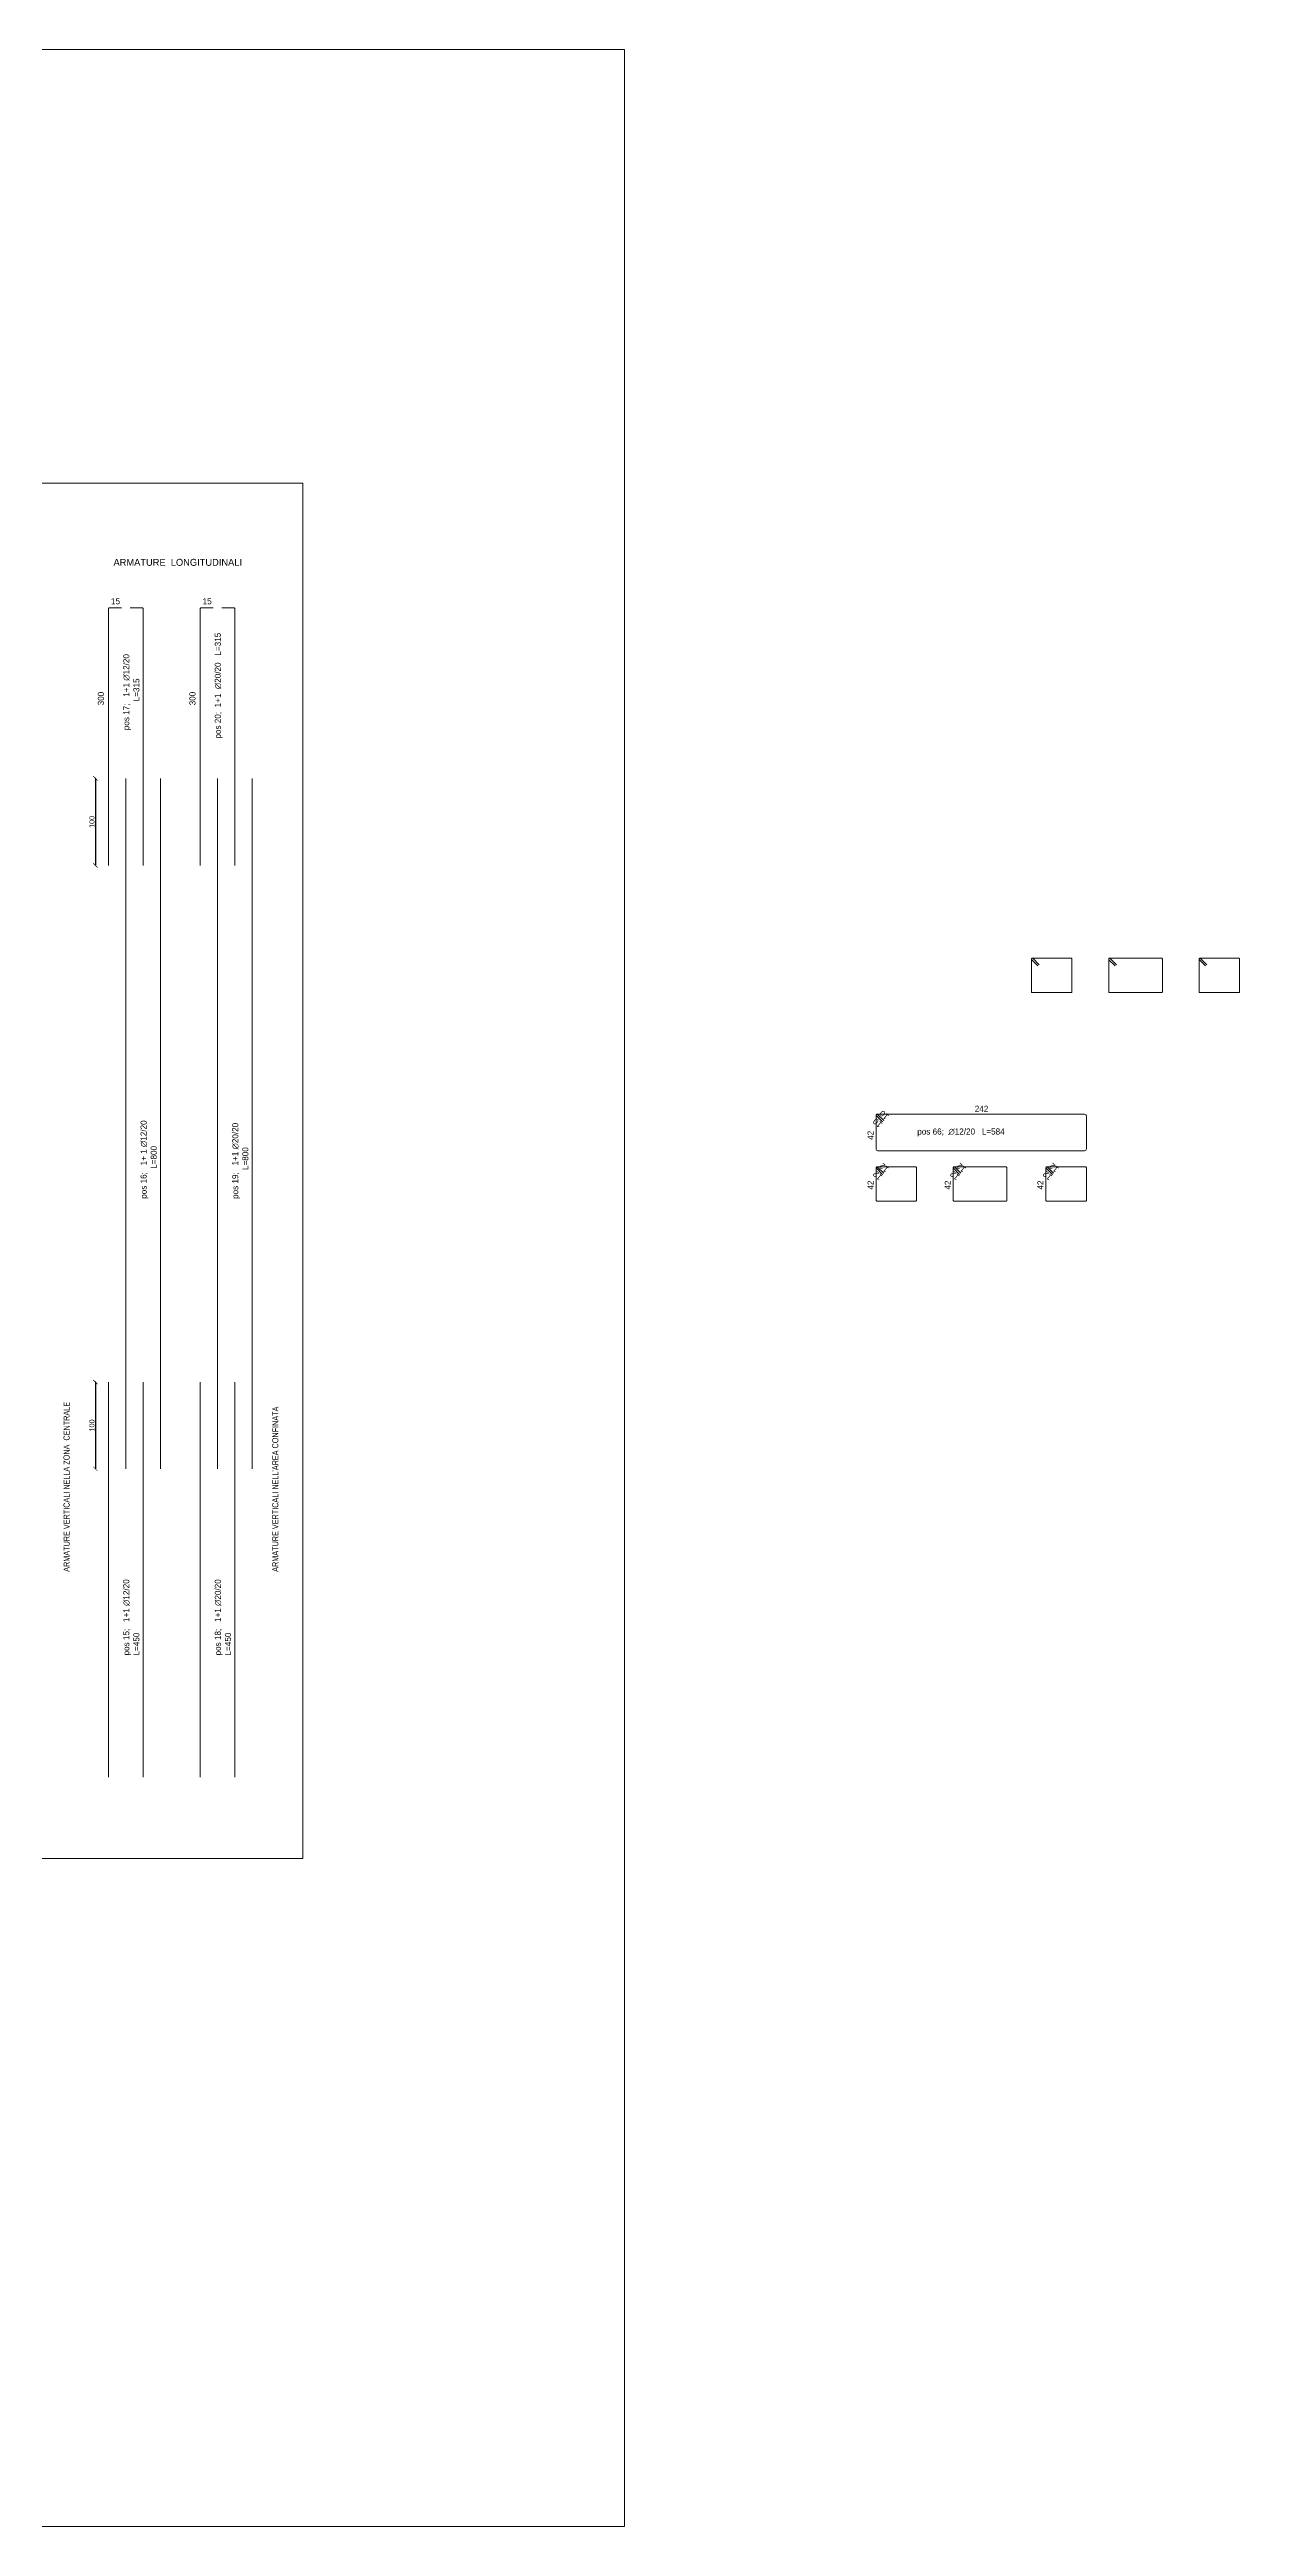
# Model space of a CAD drawing. Header units: millimetres. Extents: x 1415 to 3549, y 2194 to 4677.
# Drawn here: x 1742.27 to 1755.98, y 2304.91 to 2333.43 of the extents above; entities that cross this region are included whole.
import ezdxf

# ---------------------------------------------------------------- set-up
doc = ezdxf.new("R2010")
doc.units = ezdxf.units.MM
doc.layers.get('0').update_dxf_attribs({"plot": 0})
for name, color, linetype, lineweight in [('armature longitudinali', 5, 'Continuous', 9), ('Layer3', 7, 'Continuous', 15), ('Layer4', 7, 'Continuous', 15), ('quote', 252, 'Continuous', 5)]:
    doc.layers.add(name, color=color, linetype=linetype, lineweight=lineweight)
doc.layers.add('linee invisibili', color=7, linetype='Continuous', plot=False)
doc.styles.add('per i setti', font='ARIALN.TTF')
doc.styles.get("Standard").update_dxf_attribs({"font": 'arial.ttf'})
doc.dimstyles.new('quote c.a 2', dxfattribs={"dimtxt": 0.06, "dimasz": 0.05, "dimexe": 0.0005, "dimexo": 0.0015, "dimgap": 0.01, "dimtad": 2, "dimdec": 0, "dimlfac": 100, "dimzin": 0, "dimdsep": 46, "dimtxsty": 'Standard', "dimblk": 'ARCHTICK', "dimcen": 0, "dimclre": 252, "dimadec": 0, "dimazin": 2, "dimtfac": 1, "dimtdec": 0, "dimtofl": 0, "dimtmove": 0, "dimatfit": 3, "dimfxl": 0.0035, "dimfxlon": 1, "dimtolj": 1, "dimtzin": 0, "dimarcsym": 0})

# ---------------------------------------------------------------- blocks, each defined once
blk = doc.blocks.new('_ArchTick')
at = {"color": 0, "linetype": 'ByBlock', "const_width": 0.15}
blk.add_lwpolyline([(-0.5, -0.5), (0.5, 0.5)], dxfattribs=at)
blk = doc.blocks.new('*D145')
at = {"layer": 'Defpoints', "color": 0, "transparency": 16777216}
for p in [(1743.154, 2318.085), (1742.803, 2317.085), (1743.154, 2317.085)]:
    blk.add_point(p, dxfattribs=at)
at = {"layer": 'Layer3', "color": 252, "lineweight": -2, "transparency": 16777216}
for p, q in [((1742.807, 2318.085), (1742.803, 2318.085)), ((1742.807, 2317.085), (1742.803, 2317.085))]:
    blk.add_line(p, q, dxfattribs=at)
at = {"layer": 'Layer3', "color": 0, "linetype": 'Continuous', "lineweight": -2, "transparency": 16777216}
blk.add_line((1742.803, 2318.085), (1742.803, 2317.085), dxfattribs=at)
at = {"layer": 'Layer3', "color": 0, "lineweight": -2, "transparency": 16777216, "xscale": 0.05, "yscale": 0.05, "zscale": 0.05}
for p, rotation in [((1742.803, 2318.085), 90), ((1742.803, 2317.085), 270)]:
    blk.add_blockref('_ArchTick', p, dxfattribs=dict(at, rotation=rotation))
at = {"layer": 'Layer3', "color": 0, "transparency": 16777216, "insert": (1742.763, 2317.585), "char_height": 0.06, "attachment_point": 5, "rotation": 90}
blk.add_mtext('\\A1;100', dxfattribs=at)
blk = doc.blocks.new('*D146')
at = {"layer": 'Defpoints', "color": 0, "transparency": 16777216}
for p in [(1743.154, 2325.035), (1742.803, 2324.035), (1743.154, 2324.035)]:
    blk.add_point(p, dxfattribs=at)
at = {"layer": 'Layer3', "color": 252, "lineweight": -2, "transparency": 16777216}
for p, q in [((1742.807, 2325.035), (1742.803, 2325.035)), ((1742.807, 2324.035), (1742.803, 2324.035))]:
    blk.add_line(p, q, dxfattribs=at)
at = {"layer": 'Layer3', "color": 0, "linetype": 'Continuous', "lineweight": -2, "transparency": 16777216}
blk.add_line((1742.803, 2325.035), (1742.803, 2324.035), dxfattribs=at)
at = {"layer": 'Layer3', "color": 0, "lineweight": -2, "transparency": 16777216, "xscale": 0.05, "yscale": 0.05, "zscale": 0.05}
for p, rotation in [((1742.803, 2325.035), 90), ((1742.803, 2324.035), 270)]:
    blk.add_blockref('_ArchTick', p, dxfattribs=dict(at, rotation=rotation))
at = {"layer": 'Layer3', "color": 0, "transparency": 16777216, "insert": (1742.763, 2324.535), "char_height": 0.06, "attachment_point": 5, "rotation": 90}
blk.add_mtext('\\A1;100', dxfattribs=at)

msp = doc.modelspace()

# ---------------------------------------------------------------- hatches: boundary and pattern name
at = {"layer": 'armature longitudinali'}
h = msp.add_hatch(dxfattribs=at)
h.set_pattern_fill('ANGLE', color=0)
h.set_pattern_definition([(0, (12.167, 0), (0, 6.985), [5.08, -1.905]), (90, (12.167, 0), (-6.985, 4e-16), [5.08, -1.905])])
h.paths.add_polyline_path([(1752.5366, 2315.9503, 1), (1752.5486, 2315.9503, 1)])
at = {"layer": 'Layer4'}
h = msp.add_hatch(dxfattribs=at)
h.set_pattern_fill('ANGLE', color=0)
h.set_pattern_definition([(0, (-11.126, -8e-12), (0, 6.985), [5.08, -1.905]), (90, (-11.126, -8e-12), (-6.985, 4e-16), [5.08, -1.905])])
h.paths.add_polyline_path([(1754.649, 2326.5502), (1754.5624, 2326.5502), (1754.5624, 2326.4002)])

# ---------------------------------------------------------------- linework, layer by layer
at = {"layer": 'armature longitudinali'}
for p, q in [((1743.1545, 2317.0846), (1743.1545, 2325.0346)), ((1743.5545, 2317.0846), (1743.5545, 2325.0346)), ((1744.2094, 2317.0846), (1744.2094, 2325.0346)), ((1744.6094, 2317.0846), (1744.6094, 2325.0346)), ((1754.2155, 2320.7489), (1754.2155, 2320.7489))]:
    msp.add_line(p, q, dxfattribs=at)
for points in [[(1742.9545, 2324.0346), (1742.9545, 2326.9863, -0.4142136), (1742.9678, 2326.9996), (1743.1045, 2326.9996)], [(1743.3545, 2324.0346), (1743.3545, 2326.9863, 0.4142136), (1743.3411, 2326.9996), (1743.2045, 2326.9996)], [(1744.0094, 2324.0346), (1744.0094, 2326.9863, -0.4142136), (1744.0227, 2326.9996), (1744.1594, 2326.9996)], [(1744.4094, 2324.0346), (1744.4094, 2326.9863, 0.4142136), (1744.3961, 2326.9996), (1744.2594, 2326.9996)]]:
    msp.add_lwpolyline(points, format="xyb", dxfattribs=at)
for points in [[(1754.0499, 2322.9546), (1754.0499, 2322.5786, -0.4142136), (1754.0399, 2322.5686), (1753.5949, 2322.5686, -0.4142136), (1753.5849, 2322.5786), (1753.5849, 2322.9546, -0.4142136), (1753.5949, 2322.9646), (1754.0399, 2322.9646, -0.4142136)], [(1755.0907, 2322.9546), (1755.0907, 2322.5786, -0.4142136), (1755.0807, 2322.5686), (1754.4833, 2322.5686, -0.4142136), (1754.4733, 2322.5786), (1754.4733, 2322.9546, -0.4142136), (1754.4833, 2322.9646), (1755.0807, 2322.9646, -0.4142136)], [(1755.5141, 2322.9546), (1755.5141, 2322.5786, 0.4142136), (1755.5241, 2322.5686), (1755.969, 2322.5686, 0.4142136), (1755.979, 2322.5786), (1755.979, 2322.9546, 0.4142136), (1755.969, 2322.9646), (1755.5241, 2322.9646, 0.4142136)], [(1751.8147, 2320.7489), (1754.1956, 2320.7489, 0.4139582), (1754.2156, 2320.7689), (1754.2159, 2321.1489, 0.414469), (1754.1959, 2321.1689), (1751.8047, 2321.1689, 0.4142136), (1751.7947, 2321.1589), (1751.7947, 2320.7689, 0.4142136)], [(1752.2597, 2320.5532), (1752.2597, 2320.1772, -0.4142136), (1752.2497, 2320.1672), (1751.8047, 2320.1672, -0.4142136), (1751.7947, 2320.1772), (1751.7947, 2320.5532, -0.4142136), (1751.8047, 2320.5632), (1752.2497, 2320.5632, -0.4142136)], [(1753.3005, 2320.5532), (1753.3005, 2320.1772, -0.4142136), (1753.2905, 2320.1672), (1752.6931, 2320.1672, -0.4142136), (1752.6831, 2320.1772), (1752.6831, 2320.5532, -0.4142136), (1752.6931, 2320.5632), (1753.2905, 2320.5632, -0.4142136)], [(1754.2157, 2320.5532), (1754.2157, 2320.1772, -0.4142136), (1754.2057, 2320.1672), (1753.7608, 2320.1672, -0.4142136), (1753.7508, 2320.1772), (1753.7508, 2320.5532, -0.4142136), (1753.7608, 2320.5632), (1754.2057, 2320.5632, -0.4142136)]]:
    msp.add_lwpolyline(points, format="xyb", close=True, dxfattribs=at)
for points in [[(1753.5879, 2322.9475), (1753.6584, 2322.8766)], [(1753.602, 2322.9616), (1753.6725, 2322.8907)], [(1754.4762, 2322.9475), (1754.5467, 2322.8766)], [(1754.4904, 2322.9616), (1754.5609, 2322.8907)], [(1755.5171, 2322.9475), (1755.5876, 2322.8766)], [(1755.5312, 2322.9616), (1755.6017, 2322.8907)], [(1751.7977, 2321.1519), (1751.8682, 2321.081)], [(1751.8118, 2321.166), (1751.8823, 2321.0951)], [(1751.7977, 2320.5461), (1751.8682, 2320.4752)], [(1751.8118, 2320.5603), (1751.8823, 2320.4894)], [(1752.686, 2320.5461), (1752.7565, 2320.4752)], [(1752.7001, 2320.5603), (1752.7707, 2320.4894)], [(1753.7537, 2320.5461), (1753.8243, 2320.4752)], [(1753.7679, 2320.5603), (1753.8384, 2320.4894)], [(1742.9545, 2318.0846), (1742.9545, 2313.5346)], [(1743.3545, 2318.0846), (1743.3545, 2313.5346)], [(1744.0094, 2318.0846), (1744.0094, 2313.5346)], [(1744.4094, 2318.0846), (1744.4094, 2313.5346)]]:
    msp.add_lwpolyline(points, dxfattribs=at)
for centre in [(1753.5949, 2322.9546), (1754.4833, 2322.9546), (1755.5241, 2322.9546), (1751.8047, 2321.1589), (1751.8047, 2320.5532), (1752.6931, 2320.5532), (1753.7608, 2320.5532)]:
    msp.add_arc(centre, 0.01, 44.71575, 225, dxfattribs=at)
at = {"layer": 'Layer4'}
for points in [[(1685.4737, 2333.4278), (1748.8971, 2333.4278), (1748.8971, 2304.9082), (1685.4737, 2304.9082)], [(1734.4575, 2328.4341), (1745.1933, 2328.4341), (1745.1933, 2312.5978), (1734.4575, 2312.5978)]]:
    msp.add_lwpolyline(points, close=True, dxfattribs=at)

# ---------------------------------------------------------------- texts
at = {"layer": 'Layer4', "char_height": 0.07, "attachment_point": 1, "style": 'per i setti'}
for insert in [(1742.563, 2327.1105), (1743.6179, 2327.1105)]:
    msp.add_mtext_dynamic_manual_height_columns('\\pxqc;{\\fBahnschrift Light|b0|i0|c0|p34;15}', width=0.944316, gutter_width=12.5, heights=[0], dxfattribs=dict(at, insert=insert))
at = {"layer": 'Layer4', "char_height": 0.07, "attachment_point": 1, "rotation": 90, "style": 'per i setti'}
for s, width, insert in [('\\pxqc;{\\fBahnschrift Light|b0|i0|c0|p34;pos 20;  1+1  ∅20/20   L=315}', 1.169563, (1744.178, 2325.5182)), ('\\pxqc;{\\fBahnschrift Light|b0|i0|c0|p34;pos 17;   1+1 ∅12/20   L=315}', 1.073434, (1743.123, 2325.5182)), ('\\pxqc;{\\fBahnschrift Light|b0|i0|c0|p34;300}', 0.944316, (1742.831, 2325.4826)), ('\\pxqc;{\\fBahnschrift Light|b0|i0|c0|p34;300}', 0.944316, (1743.8859, 2325.4826)), ('\\pxqc;{\\fBahnschrift Light|b0|i0|c0|p34;pos 16;   1+ 1 ∅12/20   L=800}', 1.126685, (1743.323, 2320.1091)), ('\\pxqc;{\\fBahnschrift Light|b0|i0|c0|p34;pos 19;   1+1 ∅20/20   L=800}', 1.097355, (1744.378, 2320.1091)), ('ARMATURE VERTICALI NELLA ZONA  CENTRALE', 1.941797, (1742.4359, 2315.9001)), ("ARMATURE VERTICALI NELL'AREA CONFINATA", 1.833431, (1744.8396, 2315.9001)), ('{\\fBahnschrift Light|b0|i0|c0|p34;pos 15;   1+1 ∅12/20   L=450}', 1.136926, (1743.123, 2314.9373)), ('{\\fBahnschrift Light|b0|i0|c0|p34;pos 18;   1+1 ∅20/20   L=450}', 1.135847, (1744.178, 2314.9373))]:
    msp.add_mtext_dynamic_manual_height_columns(s, width=width, gutter_width=12.5, heights=[0], dxfattribs=dict(at, insert=insert))
at = {"layer": 'linee invisibili', "insert": (1744.4831, 2327.5635), "char_height": 0.08, "attachment_point": 3}
msp.add_mtext_dynamic_manual_height_columns('\\pxqc;{\\fBahnschrift Light|b0|i0|c0|p34;ARMATURE  LONGITUDINALI}', width=1.462709, gutter_width=12.5, heights=[0], dxfattribs=at)
at = {"layer": 'quote', "char_height": 0.07, "attachment_point": 1, "style": 'per i setti'}
for s, insert, rotation in [('{\\fBahnschrift Light|b0|i0|c0|p34;10}', (1751.9018, 2321.0981), 138.82932), ('{\\fBahnschrift Light|b0|i0|c0|p34;42}', (1751.6956, 2320.8741), 89.92519), ('{\\fBahnschrift Light|b0|i0|c0|p34;10}', (1751.827, 2321.0078), 138.82932), ('{\\fBahnschrift Light|b0|i0|c0|p34;42}', (1751.6956, 2320.301), 89.92519), ('{\\fBahnschrift Light|b0|i0|c0|p34;12}', (1751.827, 2320.4021), 138.82932), ('{\\fBahnschrift Light|b0|i0|c0|p34;12}', (1751.9018, 2320.4923), 138.82932), ('{\\fBahnschrift Light|b0|i0|c0|p34;42}', (1752.584, 2320.301), 89.92519), ('{\\fBahnschrift Light|b0|i0|c0|p34;12}', (1752.7153, 2320.4021), 138.82932), ('{\\fBahnschrift Light|b0|i0|c0|p34;12}', (1752.7902, 2320.4923), 138.82932), ('{\\fBahnschrift Light|b0|i0|c0|p34;42}', (1753.6517, 2320.301), 89.92519), ('{\\fBahnschrift Light|b0|i0|c0|p34;12}', (1753.783, 2320.4021), 138.82932), ('{\\fBahnschrift Light|b0|i0|c0|p34;12}', (1753.8579, 2320.4923), 138.82932)]:
    msp.add_mtext_dynamic_manual_height_columns(s, width=0.220395, gutter_width=12.5, heights=[0], dxfattribs=dict(at, insert=insert, rotation=rotation))
for s, width, insert in [('{\\fBahnschrift Light|b0|i0|c0|p34;242}', 0.220395, (1752.9307, 2321.2662)), ('{\\fBahnschrift Light|b0|i0|c0|p34;pos 66;  ∅12/20   L=584}', 1.248062, (1752.2681, 2321.0047))]:
    msp.add_mtext_dynamic_manual_height_columns(s, width=width, gutter_width=12.5, heights=[0], dxfattribs=dict(at, insert=insert))

# ---------------------------------------------------------------- dimensions: what is measured, and where the dimension line sits
at = {"layer": 'Layer3'}
for base, p1, p2, picture, middle in [((1742.8032, 2324.0346), (1743.1545, 2325.0346), (1743.1545, 2324.0346), '*D146', (1742.7625, 2324.5346)), ((1742.8032, 2317.0846), (1743.1545, 2318.0846), (1743.1545, 2317.0846), '*D145', (1742.7625, 2317.5846))]:
    dim = msp.add_linear_dim(base=base, p1=p1, p2=p2, angle=90, dimstyle='quote c.a 2', dxfattribs=at)
    dim.commit()
    dim.dimension.update_dxf_attribs({"geometry": picture, "text_midpoint": middle})

doc.saveas('drawing.dxf')
